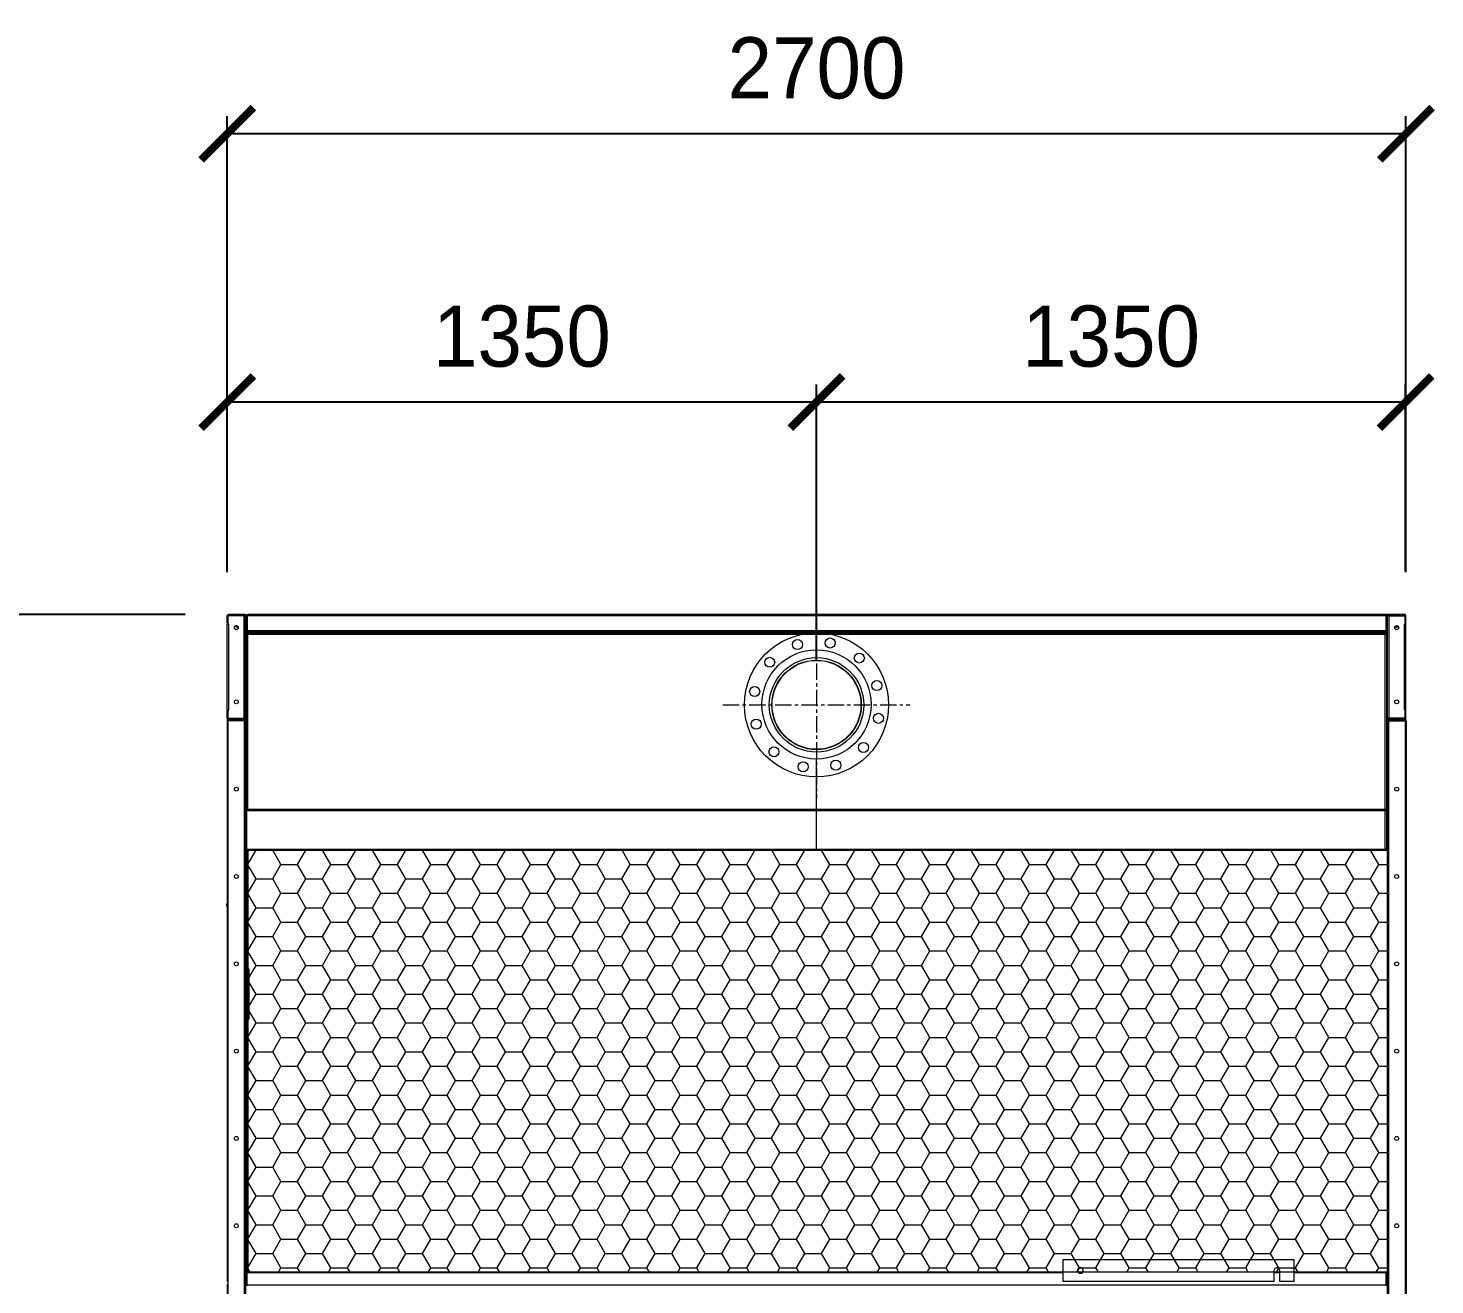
# Model space of a CAD drawing. Header units: millimetres. Extents: x 2686 to 32093, y 2268 to 23063.
# Drawn here: x 21847 to 25069, y 9790 to 12668 of the extents above; entities that cross this region are included whole.
import ezdxf

# ---------------------------------------------------------------- set-up
doc = ezdxf.new("R2010")
doc.units = ezdxf.units.MM
doc.linetypes.add('CENTER', pattern=[2, 1.25, -0.25, 0.25, -0.25])
doc.layers.add('center', color=1, linetype='CENTER')
doc.layers.add('냉각탑_dim', color=1, linetype='Continuous')
doc.styles.add('HY울릉도L', font='')
doc.styles.get('HY울릉도L').set_extended_font_data('HY울릉도L')
doc.dimstyles.new('성지DIM', dxfattribs={"dimtxt": 3.5, "dimasz": 3, "dimexe": 1, "dimexo": 2.5, "dimgap": 2, "dimtad": 1, "dimdec": 0, "dimzin": 3, "dimdsep": 46, "dimtxsty": 'HY울릉도L', "dimblk": 'ARCHTICK', "dimcen": -2, "dimclrd": 256, "dimclre": 256, "dimclrt": 7, "dimadec": 0, "dimazin": 0, "dimtfac": 1, "dimtdec": 0, "dimtofl": 0, "dimtmove": 0, "dimatfit": 3, "dimfxl": 1, "dimtolj": 1, "dimtzin": 0, "dimlwe": -1, "dimarcsym": 0})

# ---------------------------------------------------------------- blocks, each defined once
blk = doc.blocks.new('_ArchTick')
at = {"color": 0, "linetype": 'ByBlock', "const_width": 0.15}
blk.add_lwpolyline([(-0.5, -0.5), (0.5, 0.5)], dxfattribs=at)
blk = doc.blocks.new('*D288')
at = {"layer": 'Defpoints', "color": 0, "transparency": 16777216}
for p in [(22303.1, 11811.8), (22303.1, 11322.4), (23653, 11118.2)]:
    blk.add_point(p, dxfattribs=at)
at = {"layer": '냉각탑_dim', "transparency": 16777216}
for p, q in [((22303.1, 11422.4), (22303.1, 11851.8)), ((23653, 11218.2), (23653, 11851.8))]:
    blk.add_line(p, q, dxfattribs=at)
at = {"layer": '냉각탑_dim', "lineweight": -2, "transparency": 16777216}
blk.add_line((23653, 11811.8), (22303.1, 11811.8), dxfattribs=at)
at = {"layer": '냉각탑_dim', "lineweight": -2, "transparency": 16777216, "xscale": 120, "yscale": 120, "zscale": 120, "rotation": 180}
blk.add_blockref('_ArchTick', (22303.1, 11811.8), dxfattribs=at)
at = {"layer": '냉각탑_dim', "lineweight": -2, "transparency": 16777216, "xscale": 120, "yscale": 120, "zscale": 120}
blk.add_blockref('_ArchTick', (23653, 11811.8), dxfattribs=at)
at = {"layer": '냉각탑_dim', "color": 7, "transparency": 16777216, "insert": (22978.1, 11961.8), "char_height": 140, "attachment_point": 5, "style": 'HY울릉도L'}
blk.add_mtext('\\A1;1350', dxfattribs=at)
blk = doc.blocks.new('*D289')
at = {"layer": 'Defpoints', "color": 0, "transparency": 16777216}
for p in [(23653, 11811.8), (25002.3, 11323.8), (23653, 11118.2)]:
    blk.add_point(p, dxfattribs=at)
at = {"layer": '냉각탑_dim', "transparency": 16777216}
for p, q in [((23653, 11218.2), (23653, 11851.8)), ((25002.3, 11423.8), (25002.3, 11851.8))]:
    blk.add_line(p, q, dxfattribs=at)
at = {"layer": '냉각탑_dim', "lineweight": -2, "transparency": 16777216}
blk.add_line((25002.3, 11811.8), (23653, 11811.8), dxfattribs=at)
at = {"layer": '냉각탑_dim', "lineweight": -2, "transparency": 16777216, "xscale": 120, "yscale": 120, "zscale": 120, "rotation": 180}
blk.add_blockref('_ArchTick', (23653, 11811.8), dxfattribs=at)
at = {"layer": '냉각탑_dim', "lineweight": -2, "transparency": 16777216, "xscale": 120, "yscale": 120, "zscale": 120}
blk.add_blockref('_ArchTick', (25002.3, 11811.8), dxfattribs=at)
at = {"layer": '냉각탑_dim', "color": 7, "transparency": 16777216, "insert": (24327.7, 11961.8), "char_height": 140, "attachment_point": 5, "style": 'HY울릉도L'}
blk.add_mtext('\\A1;1350', dxfattribs=at)
blk = doc.blocks.new('*D297')
at = {"layer": 'Defpoints', "color": 0, "transparency": 16777216}
for p in [(22303, 12426.1), (22303, 11321.8), (25003, 11321.8)]:
    blk.add_point(p, dxfattribs=at)
at = {"layer": '냉각탑_dim', "transparency": 16777216}
for p, q in [((22303, 11421.8), (22303, 12466.1)), ((25003, 11421.8), (25003, 12466.1))]:
    blk.add_line(p, q, dxfattribs=at)
at = {"layer": '냉각탑_dim', "lineweight": -2, "transparency": 16777216}
blk.add_line((25003, 12426.1), (22303, 12426.1), dxfattribs=at)
at = {"layer": '냉각탑_dim', "lineweight": -2, "transparency": 16777216, "xscale": 120, "yscale": 120, "zscale": 120, "rotation": 180}
blk.add_blockref('_ArchTick', (22303, 12426.1), dxfattribs=at)
at = {"layer": '냉각탑_dim', "lineweight": -2, "transparency": 16777216, "xscale": 120, "yscale": 120, "zscale": 120}
blk.add_blockref('_ArchTick', (25003, 12426.1), dxfattribs=at)
at = {"layer": '냉각탑_dim', "color": 7, "transparency": 16777216, "insert": (23653, 12576.1), "char_height": 140, "attachment_point": 5, "style": 'HY울릉도L'}
blk.add_mtext('\\A1;2700', dxfattribs=at)
blk = doc.blocks.new('*D298')
at = {"layer": 'Defpoints', "color": 0, "transparency": 16777216}
for p in [(22306.4, 11325.2), (21572.5, 8325.2), (22306.4, 8325.2)]:
    blk.add_point(p, dxfattribs=at)
at = {"layer": '냉각탑_dim', "transparency": 16777216}
for p, q in [((22206.4, 11325.2), (21532.5, 11325.2)), ((22206.4, 8325.2), (21532.5, 8325.2))]:
    blk.add_line(p, q, dxfattribs=at)
at = {"layer": '냉각탑_dim', "lineweight": -2, "transparency": 16777216}
blk.add_line((21572.5, 11325.2), (21572.5, 8325.2), dxfattribs=at)
at = {"layer": '냉각탑_dim', "lineweight": -2, "transparency": 16777216, "xscale": 120, "yscale": 120, "zscale": 120}
for p, rotation in [((21572.5, 11325.2), 90), ((21572.5, 8325.2), 270)]:
    blk.add_blockref('_ArchTick', p, dxfattribs=dict(at, rotation=rotation))
at = {"layer": '냉각탑_dim', "color": 7, "transparency": 16777216, "insert": (21422.5, 9825.2), "char_height": 140, "attachment_point": 5, "rotation": 90, "style": 'HY울릉도L'}
blk.add_mtext('\\A1;3000', dxfattribs=at)
blk = doc.blocks.new("2'")
at = {"lineweight": 20}
h = blk.add_hatch(dxfattribs=at)
h.set_pattern_fill('HONEY', scale=12)
h.set_pattern_definition([(360, (-387396.448, -78236.44), (57.15, 32.9955677), [38.1, -76.2]), (120, (-387396.448, -78236.44), (-57.15, 32.995568), [38.1, -76.2]), (60, (-387396.448, -78236.44), (1e-07, 65.9911357), [-76.2, 38.1])])
h.paths.add_polyline_path([(22350.4, 10785.5), (22350.4, 9818.9), (24961, 9818.9), (24961, 10785.5)])
at = {"color": 7, "lineweight": 20, "ltscale": 0.006917}
for p, q in [((22303, 11305.2), (22303, 11321.8)), ((22303, 11305.2), (22303, 11321.8)), ((25001, 11305.2), (25001, 11321.8)), ((25003, 11305.2), (25003, 11321.8)), ((22303, 11105.2), (22303, 11088.6)), ((22303, 11088.6), (22303, 11105.2)), ((25001, 11088.6), (25001, 11105.2)), ((25003, 11088.6), (25003, 11105.2))]:
    blk.add_line(p, q, dxfattribs=at)
at = {"color": 7, "lineweight": 20, "ltscale": 0.007958}
for p, q in [((22305, 11303.2), (22305, 11322.3)), ((25001, 11303.2), (25001, 11322.3)), ((22305, 11088.1), (22305, 11107.2)), ((25001, 11088.1), (25001, 11107.2))]:
    blk.add_line(p, q, dxfattribs=at)
at = {"color": 7, "lineweight": 20, "ltscale": 0.01525}
for p, q in [((22341.6, 11322.3), (22305, 11322.3)), ((24964.4, 11322.3), (25001, 11322.3)), ((22305, 11088.1), (22341.6, 11088.1)), ((25001, 11088.1), (24964.4, 11088.1))]:
    blk.add_line(p, q, dxfattribs=at)
at = {"color": 7, "lineweight": 20, "ltscale": 0.014667}
for p, q in [((22341.6, 11325.2), (22306.4, 11325.2)), ((22306.4, 11325.2), (22341.6, 11325.2)), ((22341.6, 11323.2), (22306.4, 11323.2)), ((24964.4, 11325.2), (24999.6, 11325.2)), ((24999.6, 11325.2), (24964.4, 11325.2)), ((24964.4, 11323.2), (24999.6, 11323.2)), ((22306.4, 11087.2), (22341.6, 11087.2)), ((22341.6, 11087.2), (22306.4, 11087.2)), ((22306.4, 11085.2), (22341.6, 11085.2)), ((24999.6, 11087.2), (24964.4, 11087.2)), ((24964.4, 11087.2), (24999.6, 11087.2)), ((24999.6, 11085.2), (24964.4, 11085.2))]:
    blk.add_line(p, q, dxfattribs=at)
at = {"color": 7, "lineweight": 20, "ltscale": 0.000374085}
for p, q in [((22308.4, 11322.3), (22308.4, 11323.2)), ((24999.6, 11322.3), (24999.6, 11323.2))]:
    blk.add_line(p, q, dxfattribs=at)
at = {"color": 7, "lineweight": 20, "ltscale": 0.000833263}
blk.add_line((22341.6, 11325.2), (22343.6, 11325.2), dxfattribs=at)
at = {"color": 7, "lineweight": 20, "ltscale": 0.000375}
for p, q in [((22341.6, 11322.3), (22341.6, 11323.2)), ((24964.4, 11322.3), (24964.4, 11323.2)), ((22348.2, 11281.5), (22348.2, 11282.4)), ((24957.8, 11281.5), (24957.8, 11282.4)), ((24959, 11280.3), (24959, 11281.2)), ((22341.6, 11088.1), (22341.6, 11087.2)), ((24964.4, 11088.1), (24964.4, 11087.2)), ((24959, 11066.1), (24959, 11065.2))]:
    blk.add_line(p, q, dxfattribs=at)
at = {"color": 7, "lineweight": 20, "ltscale": 0.001002}
for p, q in [((22344, 11323.2), (22341.6, 11323.2)), ((24962, 11323.2), (24964.4, 11323.2)), ((22344, 11087.2), (22341.6, 11087.2)), ((24962, 11087.2), (24964.4, 11087.2))]:
    blk.add_line(p, q, dxfattribs=at)
at = {"color": 7, "lineweight": 20, "ltscale": 0.097583}
for p, q in [((22341.6, 11088.1), (22341.6, 11322.3)), ((24964.4, 11088.1), (24964.4, 11322.3))]:
    blk.add_line(p, q, dxfattribs=at)
at = {"color": 7, "lineweight": 20, "ltscale": 0.000448698}
for p, q in [((22344.3, 11323.8), (22343.5, 11323.2)), ((24961.7, 11323.8), (24962.6, 11323.2)), ((22344.3, 11086.5), (22343.5, 11087.2)), ((24961.7, 11086.5), (24962.6, 11087.2))]:
    blk.add_line(p, q, dxfattribs=at)
at = {"color": 7, "lineweight": 20, "ltscale": 0.000272626}
blk.add_line((22343.6, 11325.2), (22343.6, 11324.5), dxfattribs=at)
at = {"color": 7, "lineweight": 20, "ltscale": 0.000736965}
blk.add_line((22346.3, 11323.5), (22344.6, 11323.5), dxfattribs=at)
at = {"color": 7, "lineweight": 20, "ltscale": 8.05106e-06}
blk.add_line((22345, 11321.8), (22345, 11321.8), dxfattribs=at)
blk.add_line((22345, 11321.8), (22345, 11321.8), dxfattribs=at)
at = {"color": 7, "lineweight": 20, "ltscale": 0.097167}
for p, q in [((22345, 11088.6), (22345, 11321.8)), ((24961, 11088.6), (24961, 11321.8)), ((24961, 11088.6), (24961, 11321.8))]:
    blk.add_line(p, q, dxfattribs=at)
at = {"color": 7, "lineweight": 20, "ltscale": 0.000414935}
for p, q in [((22346, 11324.2), (22345.3, 11323.5)), ((22348.7, 11323.5), (22348, 11324.2)), ((24957.3, 11323.5), (24958, 11324.2)), ((24960, 11324.2), (24959.3, 11323.5))]:
    blk.add_line(p, q, dxfattribs=at)
at = {"color": 7, "lineweight": 20, "ltscale": 0.000125672}
for p, q in [((22347.3, 11323.2), (22347, 11323.2)), ((24959.2, 11323.2), (24959.5, 11323.2))]:
    blk.add_line(p, q, dxfattribs=at)
at = {"color": 7, "lineweight": 20, "ltscale": 0.00012559}
blk.add_line((22347.3, 11323.2), (22347, 11323.2), dxfattribs=at)
at = {"color": 7, "lineweight": 20, "ltscale": 0.000562231}
blk.add_line((22347, 11321.8), (22347, 11323.2), dxfattribs=at)
at = {"color": 7, "lineweight": 20, "ltscale": 0.013833}
for p, q in [((22347, 11321.8), (22347, 11288.6)), ((22348.7, 11321.8), (22348.7, 11288.6)), ((24957.3, 11321.8), (24957.3, 11288.6))]:
    blk.add_line(p, q, dxfattribs=at)
at = {"color": 7, "lineweight": 20, "ltscale": 0.000708333}
for p, q in [((22348.7, 11321.8), (22347, 11321.8)), ((22347, 11281.5), (22347, 11279.8)), ((22349, 11281.5), (22349, 11279.8)), ((24957, 11281.5), (24957, 11279.8)), ((24957.3, 11287.2), (24959, 11287.2)), ((24959, 11281.5), (24959, 11279.8))]:
    blk.add_line(p, q, dxfattribs=at)
at = {"color": 7, "lineweight": 20, "ltscale": 0.001131}
for p, q in [((22348.7, 11321.8), (22348.7, 11324.5)), ((24957.3, 11324.5), (24957.3, 11321.8))]:
    blk.add_line(p, q, dxfattribs=at)
at = {"color": 7, "lineweight": 20}
for p, q in [((24957.3, 11321.8), (22348.7, 11321.8)), ((24955.6, 11325.2), (22350.4, 11325.2)), ((22348.7, 11288.6), (24957.3, 11288.6)), ((22348.7, 11285.2), (24957.3, 11285.2)), ((22350.4, 11283.2), (24955.6, 11283.2)), ((22350.4, 11279.8), (24955.6, 11279.8)), ((23897, 11283.6), (22558.6, 11283.6)), ((24922.4, 11283.6), (24309, 11283.6)), ((24961, 8830), (24961, 11152.2)), ((22342.2, 11087.2), (22342.2, 8828.6)), ((22345, 11088.6), (22345, 8830)), ((24963.8, 8828.6), (24963.8, 11087.2)), ((22304.2, 11081.8), (22304.2, 8828.6)), ((25001.8, 8828.6), (25001.8, 11081.8)), ((25004.6, 8828.6), (25004.6, 11081.8)), ((24961, 10878.8), (22350.4, 10878.8)), ((24961, 10875.6), (22350.4, 10875.6)), ((22342.2, 10785.5), (24961, 10785.5)), ((22345, 10788), (24961, 10788)), ((24217.4, 9817.3), (22348.6, 9817.3)), ((24217.4, 9818.9), (22353, 9818.9)), ((22348.4, 9790.2), (24957.6, 9790.2))]:
    blk.add_line(p, q, dxfattribs=at)
at = {"color": 7, "lineweight": 20, "ltscale": 4.99865e-05}
blk.add_line((22350.3, 11325.2), (22350.4, 11325.2), dxfattribs=at)
at = {"color": 7, "lineweight": 20, "ltscale": 1.75167e-05}
blk.add_line((22350.4, 11325.2), (22350.4, 11325.2), dxfattribs=at)
at = {"color": 7, "lineweight": 20, "ltscale": 1.55221e-05}
blk.add_line((22350.4, 11325.2), (22350.4, 11325.2), dxfattribs=at)
at = {"color": 7, "lineweight": 20, "ltscale": 4.33485e-05}
blk.add_line((22352.3, 11325.2), (22352.4, 11325.2), dxfattribs=at)
at = {"color": 7, "lineweight": 20, "ltscale": 4.06755e-05}
blk.add_line((22352.3, 11325.2), (22352.4, 11325.2), dxfattribs=at)
at = {"color": 7, "lineweight": 20, "ltscale": 3.95576e-05}
blk.add_line((22352.3, 11325.2), (22352.4, 11325.2), dxfattribs=at)
at = {"color": 7, "lineweight": 20, "ltscale": 3.00579e-05}
blk.add_line((22352.4, 11325.2), (22352.4, 11325.2), dxfattribs=at)
at = {"color": 7, "lineweight": 20, "ltscale": 1.78003e-05}
blk.add_line((22352.4, 11325.2), (22352.4, 11325.2), dxfattribs=at)
at = {"color": 7, "lineweight": 20, "ltscale": 1.24791e-05}
blk.add_line((22352.4, 11325.2), (22352.4, 11325.2), dxfattribs=at)
at = {"color": 7, "lineweight": 20, "ltscale": 2.871e-05}
blk.add_line((22352.4, 11325.2), (22352.4, 11325.2), dxfattribs=at)
at = {"color": 7, "lineweight": 20, "ltscale": 0.000208336}
blk.add_line((24955.6, 11325.2), (24956.1, 11325.2), dxfattribs=at)
at = {"color": 7, "lineweight": 20, "ltscale": 2.9878e-05}
blk.add_line((24955.7, 11325.2), (24955.6, 11325.2), dxfattribs=at)
at = {"color": 7, "lineweight": 20, "ltscale": 1.24078e-05}
blk.add_line((24955.7, 11325.2), (24955.6, 11325.2), dxfattribs=at)
at = {"color": 7, "lineweight": 20, "ltscale": 7.39921e-06}
blk.add_line((24955.6, 11325.2), (24955.6, 11325.2), dxfattribs=at)
at = {"color": 7, "lineweight": 20, "ltscale": 1.55721e-05}
blk.add_line((24956.1, 11325.1), (24956.1, 11325.2), dxfattribs=at)
at = {"color": 7, "lineweight": 20, "ltscale": 0.000625116}
blk.add_line((24957.6, 11325.2), (24956.1, 11325.2), dxfattribs=at)
at = {"color": 7, "lineweight": 20, "ltscale": 0.000708334}
blk.add_line((24957.3, 11321.8), (24959, 11321.8), dxfattribs=at)
at = {"color": 7, "lineweight": 20, "ltscale": 4.50677e-05}
blk.add_line((24957.7, 11325.2), (24957.6, 11325.2), dxfattribs=at)
at = {"color": 7, "lineweight": 20, "ltscale": 1.38381e-05}
blk.add_line((24957.7, 11325.2), (24957.6, 11325.2), dxfattribs=at)
at = {"color": 7, "lineweight": 20, "ltscale": 1.22548e-05}
blk.add_line((24957.7, 11325.2), (24957.6, 11325.2), dxfattribs=at)
at = {"color": 7, "lineweight": 20, "ltscale": 6.372e-06}
blk.add_line((24957.6, 11325.2), (24957.6, 11325.2), dxfattribs=at)
at = {"color": 7, "lineweight": 20, "ltscale": 1.23239e-05}
blk.add_line((24957.7, 11325.2), (24957.6, 11325.2), dxfattribs=at)
at = {"color": 7, "lineweight": 20, "ltscale": 0.000334243}
blk.add_line((24958.7, 11323.2), (24959.5, 11323.2), dxfattribs=at)
at = {"color": 7, "lineweight": 20, "ltscale": 0.014417}
blk.add_line((24959, 11287.2), (24959, 11321.8), dxfattribs=at)
at = {"color": 7, "lineweight": 20, "ltscale": 0.000547297}
blk.add_line((24959.3, 11324.5), (24959.3, 11323.2), dxfattribs=at)
at = {"color": 7, "lineweight": 20, "ltscale": 0.015}
blk.add_line((24959.5, 11323.2), (24959.5, 11287.2), dxfattribs=at)
at = {"color": 7, "lineweight": 20, "ltscale": 0.00062562}
blk.add_line((24961, 11321.8), (24959.5, 11321.8), dxfattribs=at)
at = {"color": 7, "lineweight": 20, "ltscale": 0.000331381}
blk.add_line((24960.2, 11324), (24960.7, 11323.5), dxfattribs=at)
at = {"color": 7, "lineweight": 20, "ltscale": 0.000379592}
blk.add_line((24960.6, 11323.5), (24961.5, 11323.5), dxfattribs=at)
at = {"color": 7, "lineweight": 20, "ltscale": 0.000832099}
blk.add_line((24964.4, 11325.2), (24962.4, 11325.2), dxfattribs=at)
at = {"color": 7, "lineweight": 20, "ltscale": 0.000271651}
blk.add_line((24962.4, 11325.2), (24962.4, 11324.5), dxfattribs=at)
at = {"color": 7, "lineweight": 20, "ltscale": 0.000583263}
blk.add_line((25001, 11325.2), (24999.6, 11325.2), dxfattribs=at)
at = {"color": 7, "lineweight": 20, "ltscale": 0.000127061}
blk.add_line((25001, 11325.2), (25001, 11324.9), dxfattribs=at)
at = {"color": 7, "lineweight": 20, "ltscale": 0.00018978}
blk.add_line((25002.6, 11323.5), (25003, 11323.5), dxfattribs=at)
at = {"color": 7, "lineweight": 20, "ltscale": 0.000708455}
blk.add_line((25003, 11321.8), (25003, 11323.5), dxfattribs=at)
at = {"color": 7, "lineweight": 20, "ltscale": 0.000833333}
for p, q in [((22303, 11305.2), (22305, 11305.2)), ((22303, 11303.2), (22305, 11303.2)), ((22347, 11281.5), (22349, 11281.5)), ((22347, 11279.8), (22349, 11279.8)), ((24959, 11281.5), (24957, 11281.5)), ((24959, 11279.8), (24957, 11279.8)), ((25003, 11305.2), (25001, 11305.2)), ((25003, 11303.2), (25001, 11303.2)), ((22303, 11105.2), (22305, 11105.2)), ((22303, 11105.2), (22305, 11105.2)), ((25003, 11105.2), (25001, 11105.2)), ((25003, 11105.2), (25001, 11105.2)), ((22349, 10444.5), (22347, 10444.5)), ((22349, 10442.9), (22347, 10442.9))]:
    blk.add_line(p, q, dxfattribs=at)
at = {"color": 7, "lineweight": 20, "ltscale": 0.081667}
for p, q in [((22303, 11107.2), (22303, 11303.2)), ((22306.4, 11107.2), (22306.4, 11303.2)), ((24999.6, 11107.2), (24999.6, 11303.2)), ((25003, 11107.2), (25003, 11303.2))]:
    blk.add_line(p, q, dxfattribs=at)
at = {"color": 7, "lineweight": 20, "ltscale": 0.000583333}
for p, q in [((22306.4, 11303.2), (22305, 11303.2)), ((24999.6, 11303.2), (25001, 11303.2)), ((22305, 11107.2), (22306.4, 11107.2)), ((25001, 11107.2), (24999.6, 11107.2))]:
    blk.add_line(p, q, dxfattribs=at)
at = {"color": 7, "lineweight": 20, "ltscale": 0.000833337}
for p, q in [((22347, 11279.8), (22345, 11279.8)), ((24959, 11279.8), (24961, 11279.8))]:
    blk.add_line(p, q, dxfattribs=at)
at = {"color": 7, "lineweight": 20, "ltscale": 0.053167}
blk.add_line((22345, 11279.8), (22345, 11152.2), dxfattribs=at)
at = {"color": 7, "lineweight": 20, "ltscale": 0.000561904}
blk.add_line((22347, 11287.2), (22347, 11288.5), dxfattribs=at)
at = {"color": 7, "lineweight": 20, "ltscale": 0.000125435}
blk.add_line((22347.3, 11287.2), (22347, 11287.2), dxfattribs=at)
at = {"color": 7, "lineweight": 20, "ltscale": 0.002375}
blk.add_line((22347, 11281.5), (22347, 11287.2), dxfattribs=at)
at = {"color": 7, "lineweight": 20, "ltscale": 0.000707554}
blk.add_line((22347, 11285.2), (22348.7, 11285.2), dxfattribs=at)
at = {"color": 7, "lineweight": 20, "ltscale": 0.000707705}
blk.add_line((22347, 11283.2), (22348.7, 11283.2), dxfattribs=at)
at = {"color": 7, "lineweight": 20, "ltscale": 0.142705}
for p, q in [((22347, 10937.3), (22347, 11279.8)), ((22350.4, 10875.6), (22350.4, 11279.8)), ((24955.6, 10785.5), (24955.6, 11279.8)), ((24959, 10788), (24959, 11279.8))]:
    blk.add_line(p, q, dxfattribs=at)
at = {"color": 7, "lineweight": 20, "ltscale": 0.001417}
for p, q in [((22350.4, 11279.8), (22347, 11279.8)), ((22348.7, 11288.6), (22348.7, 11285.2)), ((22350.4, 11279.8), (22350.4, 11283.2)), ((23953, 11279.8), (23953, 11283.2)), ((24955.6, 11279.8), (24955.6, 11283.2)), ((24955.6, 11279.8), (24959, 11279.8)), ((24957.3, 11288.6), (24957.3, 11285.2)), ((22303, 11107.2), (22306.4, 11107.2)), ((25003, 11107.2), (24999.6, 11107.2))]:
    blk.add_line(p, q, dxfattribs=at)
at = {"color": 7, "lineweight": 20, "ltscale": 0.00075}
for p, q in [((22350, 11282.4), (22348.2, 11282.4)), ((24956, 11282.4), (24957.8, 11282.4))]:
    blk.add_line(p, q, dxfattribs=at)
at = {"color": 7, "lineweight": 20, "ltscale": 5.91962e-05}
blk.add_line((22348.5, 11282.4), (22348.4, 11282.5), dxfattribs=at)
at = {"color": 7, "lineweight": 20, "ltscale": 0.000832499}
blk.add_line((22348.7, 11285.2), (22348.7, 11283.2), dxfattribs=at)
at = {"color": 7, "lineweight": 20, "ltscale": 0.000333342}
for p, q in [((22348.7, 11283.2), (22348.7, 11282.4)), ((24957.3, 11283.2), (24957.3, 11282.4))]:
    blk.add_line(p, q, dxfattribs=at)
at = {"color": 7, "lineweight": 20, "ltscale": 0.000708193}
blk.add_line((22348.7, 11283.2), (22350.4, 11283.2), dxfattribs=at)
at = {"color": 7, "lineweight": 20, "ltscale": 0.000166667}
for p, q in [((22350.4, 11282.4), (22350, 11282.4)), ((24955.6, 11282.4), (24956, 11282.4))]:
    blk.add_line(p, q, dxfattribs=at)
at = {"color": 7, "lineweight": 20, "ltscale": 5.54767e-06}
blk.add_line((22350.4, 11283.2), (22350.4, 11283.2), dxfattribs=at)
at = {"color": 7, "lineweight": 20, "ltscale": 1.09406e-05}
blk.add_line((22350.4, 11283.2), (22350.4, 11283.2), dxfattribs=at)
at = {"color": 7, "lineweight": 20, "ltscale": 0.00067235}
for p, q in [((22383.6, 11283.6), (22383.6, 11285.2)), ((24922.4, 11283.6), (24922.4, 11285.2))]:
    blk.add_line(p, q, dxfattribs=at)
at = {"color": 7, "lineweight": 20, "ltscale": 0.043924}
blk.add_line((22489, 11283.6), (22383.6, 11283.6), dxfattribs=at)
at = {"color": 7, "lineweight": 20, "ltscale": 0.000160787}
for p, q in [((22383.6, 11283.2), (22383.6, 11283.6)), ((24922.4, 11283.2), (24922.4, 11283.6))]:
    blk.add_line(p, q, dxfattribs=at)
at = {"color": 7, "lineweight": 20, "ltscale": 0.001149}
for p, q in [((22487.5, 11285.2), (22489.4, 11283.2)), ((22494.7, 11285.2), (22496.6, 11283.2)), ((22510.1, 11283.2), (22508.2, 11285.2)), ((22535.8, 11285.2), (22537.7, 11283.2)), ((22551.2, 11283.2), (22549.3, 11285.2)), ((22558.4, 11283.2), (22556.5, 11285.2)), ((22559, 11283.2), (22557.1, 11285.2))]:
    blk.add_line(p, q, dxfattribs=at)
at = {"color": 7, "lineweight": 20, "ltscale": 5.44556e-06}
for p, q in [((23220.6, 11283.2), (23220.6, 11283.2)), ((24075.6, 11283.2), (24075.6, 11283.2))]:
    blk.add_line(p, q, dxfattribs=at)
at = {"color": 7, "lineweight": 20, "ltscale": 9.52934e-06}
for p, q in [((23220.7, 11283.2), (23220.6, 11283.2)), ((24954.2, 11283.2), (24954.1, 11283.2))]:
    blk.add_line(p, q, dxfattribs=at)
at = {"color": 7, "lineweight": 20, "ltscale": 5.46643e-06}
for p, q in [((23228.9, 11283.2), (23228.9, 11283.2)), ((24083.9, 11283.2), (24083.9, 11283.2))]:
    blk.add_line(p, q, dxfattribs=at)
at = {"color": 7, "lineweight": 20, "ltscale": 9.52935e-06}
for p, q in [((23228.9, 11283.2), (23228.9, 11283.2)), ((24083.9, 11283.2), (24083.9, 11283.2))]:
    blk.add_line(p, q, dxfattribs=at)
at = {"color": 7, "lineweight": 20, "ltscale": 0.014833}
blk.add_line((23653.6, 11244.2), (23653.6, 11279.8), dxfattribs=at)
at = {"color": 7, "lineweight": 20, "ltscale": 0.00083348}
blk.add_line((23747, 11283.2), (23747, 11285.2), dxfattribs=at)
at = {"color": 7, "lineweight": 20, "ltscale": 9.52936e-06}
blk.add_line((24075.7, 11283.2), (24075.6, 11283.2), dxfattribs=at)
at = {"color": 7, "lineweight": 20, "ltscale": 0.000833322}
blk.add_line((24159, 11285.2), (24159, 11283.2), dxfattribs=at)
at = {"color": 7, "lineweight": 20, "ltscale": 1.33962e-05}
blk.add_line((24954.2, 11283.2), (24954.1, 11283.2), dxfattribs=at)
at = {"color": 7, "lineweight": 20, "ltscale": 0.000708462}
blk.add_line((24957.3, 11283.2), (24955.6, 11283.2), dxfattribs=at)
at = {"color": 7, "lineweight": 20, "ltscale": 0.000874532}
blk.add_line((24957.3, 11285.3), (24957.3, 11283.2), dxfattribs=at)
at = {"color": 7, "lineweight": 20, "ltscale": 0.00083325}
blk.add_line((24959.3, 11285.2), (24957.3, 11285.2), dxfattribs=at)
at = {"color": 7, "lineweight": 20, "ltscale": 0.000708036}
blk.add_line((24957.3, 11283.2), (24959, 11283.2), dxfattribs=at)
at = {"color": 7, "lineweight": 20, "ltscale": 0.000208346}
blk.add_line((24959, 11287.2), (24959.5, 11287.2), dxfattribs=at)
at = {"color": 7, "lineweight": 20, "ltscale": 0.001543}
blk.add_line((24959, 11281.5), (24959, 11285.2), dxfattribs=at)
at = {"color": 7, "lineweight": 20, "ltscale": 1.27636e-06}
blk.add_line((24959, 11280.3), (24959, 11280.3), dxfattribs=at)
at = {"color": 7, "lineweight": 20, "ltscale": 0.000831268}
blk.add_line((24959.3, 11287.2), (24959.3, 11285.2), dxfattribs=at)
at = {"color": 7, "lineweight": 20, "ltscale": 0.000625612}
blk.add_line((24961, 11287.2), (24959.5, 11287.2), dxfattribs=at)
at = {"color": 7, "lineweight": 20, "ltscale": 0.000832424}
blk.add_line((25003, 11303.2), (25003, 11305.2), dxfattribs=at)
at = {"color": 7, "lineweight": 20, "ltscale": 0.000833201}
blk.add_line((22345, 11152.2), (22347, 11152.2), dxfattribs=at)
at = {"color": 7, "lineweight": 20, "ltscale": 0.403744}
blk.add_line((22347, 11153.4), (22347, 10444.5), dxfattribs=at)
at = {"color": 7, "lineweight": 20, "ltscale": 0.000833465}
blk.add_line((24961, 11152.2), (24959, 11152.2), dxfattribs=at)
at = {"color": 7, "lineweight": 20, "ltscale": 0.352083}
blk.add_line((22303, 11107.2), (22303, 10662.2), dxfattribs=at)
at = {"color": 7, "lineweight": 20, "ltscale": 0.000957772}
blk.add_line((22305, 11083.2), (22305, 11085.5), dxfattribs=at)
at = {"color": 7, "lineweight": 20, "ltscale": 0.000375915}
blk.add_line((22308.4, 11087.2), (22308.4, 11088.1), dxfattribs=at)
at = {"color": 7, "lineweight": 20, "ltscale": 0.000832784}
blk.add_line((22308.4, 11083.2), (22308.4, 11085.2), dxfattribs=at)
at = {"color": 7, "lineweight": 20, "ltscale": 0.001261}
blk.add_line((22343.6, 11082.8), (22343.6, 11085.8), dxfattribs=at)
at = {"color": 7, "lineweight": 20, "ltscale": 1.56939e-05}
blk.add_line((22345, 11088.5), (22345, 11088.6), dxfattribs=at)
at = {"color": 7, "lineweight": 20, "ltscale": 8.33834e-06}
blk.add_line((22345, 11088.5), (22345, 11088.6), dxfattribs=at)
at = {"color": 7, "lineweight": 20, "ltscale": 0.00337}
blk.add_line((24961, 11080.4), (24961, 11088.5), dxfattribs=at)
at = {"color": 7, "lineweight": 20, "ltscale": 0.000832722}
for p, q in [((24964.4, 11083.2), (24964.4, 11085.2)), ((24999.6, 11083.2), (24999.6, 11085.2))]:
    blk.add_line(p, q, dxfattribs=at)
at = {"color": 7, "lineweight": 20, "ltscale": 0.000374998}
blk.add_line((24999.6, 11087.2), (24999.6, 11088.1), dxfattribs=at)
at = {"color": 7, "lineweight": 20, "ltscale": 0.000832419}
blk.add_line((25003, 11105.2), (25003, 11107.2), dxfattribs=at)
at = {"color": 7, "lineweight": 20, "ltscale": 0.002832}
blk.add_line((25003, 11081.8), (25003, 11088.6), dxfattribs=at)
at = {"color": 7, "lineweight": 20, "ltscale": 0.000500046}
blk.add_line((22304.2, 11081.8), (22303, 11081.8), dxfattribs=at)
at = {"color": 7, "lineweight": 20, "ltscale": 0.015833}
for p, q in [((22342.2, 11081.8), (22304.2, 11081.8)), ((24963.8, 11081.8), (25001.8, 11081.8))]:
    blk.add_line(p, q, dxfattribs=at)
at = {"color": 7, "lineweight": 20, "ltscale": 0.015667}
for p, q in [((22304.6, 11083.2), (22342.2, 11083.2)), ((25001.4, 11083.2), (24963.8, 11083.2))]:
    blk.add_line(p, q, dxfattribs=at)
at = {"color": 7, "lineweight": 20, "ltscale": 0.000583334}
for p, q in [((22304.6, 11083.2), (22304.6, 11081.8)), ((22342.2, 11083.2), (22342.2, 11081.8)), ((24963.8, 11083.2), (24963.8, 11081.8)), ((25001.4, 11083.2), (25001.4, 11081.8))]:
    blk.add_line(p, q, dxfattribs=at)
at = {"color": 7, "lineweight": 20, "ltscale": 0.000912135}
for p, q in [((22342.2, 11081.8), (22344.4, 11081.8)), ((24961.6, 11081.8), (24963.8, 11081.8))]:
    blk.add_line(p, q, dxfattribs=at)
at = {"color": 7, "lineweight": 20, "ltscale": 0.000341711}
for p, q in [((22344.2, 11082.3), (22343.6, 11081.8)), ((24961.8, 11082.3), (24962.4, 11081.8))]:
    blk.add_line(p, q, dxfattribs=at)
at = {"color": 7, "lineweight": 20, "ltscale": 8.83136e-06}
blk.add_line((22345, 11080.4), (22345, 11080.4), dxfattribs=at)
at = {"color": 7, "lineweight": 20, "ltscale": 8.87683e-06}
blk.add_line((22345, 11080.4), (22345, 11080.4), dxfattribs=at)
at = {"color": 7, "lineweight": 20, "ltscale": 3.11303e-05}
blk.add_line((22345, 11080.4), (22345, 11080.4), dxfattribs=at)
at = {"color": 7, "lineweight": 20, "ltscale": 1.44681e-05}
blk.add_line((22345, 11080.4), (22345, 11080.4), dxfattribs=at)
at = {"color": 7, "lineweight": 20, "ltscale": 3.11304e-05}
blk.add_line((22345, 11080.4), (22345, 11080.4), dxfattribs=at)
at = {"color": 7, "lineweight": 20, "ltscale": 0.001167}
blk.add_line((25001.8, 11081.8), (25004.6, 11081.8), dxfattribs=at)
at = {"color": 7, "lineweight": 20, "ltscale": 0.024121}
blk.add_line((23653, 10936.3), (23653, 10994.2), dxfattribs=at)
at = {"color": 7, "lineweight": 20, "ltscale": 0.036483}
blk.add_line((23653, 10788), (23653, 10953.2), dxfattribs=at)
at = {"color": 7, "lineweight": 20, "ltscale": 0.001354}
blk.add_line((23953, 10878.8), (23953, 10875.6), dxfattribs=at)
at = {"color": 7, "lineweight": 20, "ltscale": 0.392019}
blk.add_line((22349, 10788), (22349, 10444.5), dxfattribs=at)
at = {"color": 7, "lineweight": 20, "ltscale": 0.363192}
blk.add_line((22350.4, 10788), (22350.4, 10513.7), dxfattribs=at)
at = {"color": 7, "lineweight": 20, "ltscale": 0.002167}
for p, q in [((22301.4, 10662.2), (22301.4, 10657)), ((22352.5, 10468.5), (22352.5, 10473.7)), ((22352.5, 10443.9), (22352.5, 10438.7))]:
    blk.add_line(p, q, dxfattribs=at)
at = {"color": 7, "lineweight": 20, "ltscale": 0.000666667}
for p, q in [((22303, 10662.2), (22301.4, 10662.2)), ((22303, 10657), (22301.4, 10657)), ((22347, 9819.2), (22348.6, 9819.2)), ((24959, 9819.2), (24957.4, 9819.2))]:
    blk.add_line(p, q, dxfattribs=at)
at = {"color": 7, "lineweight": 20, "ltscale": 0.441833}
blk.add_line((22303, 10657), (22303, 9796.6), dxfattribs=at)
at = {"color": 7, "lineweight": 20, "ltscale": 0.047917}
for p, q in [((22349.3, 10513.7), (22349.3, 10398.7)), ((22352.5, 10513.7), (22352.5, 10398.7))]:
    blk.add_line(p, q, dxfattribs=at)
at = {"color": 7, "lineweight": 20, "ltscale": 0.001333}
for p, q in [((22349.3, 10513.7), (22352.5, 10513.7)), ((22349.3, 10398.7), (22352.5, 10398.7))]:
    blk.add_line(p, q, dxfattribs=at)
at = {"color": 7, "lineweight": 20, "ltscale": 0.000658263}
blk.add_line((22347, 10444.5), (22347, 10442.9), dxfattribs=at)
at = {"color": 7, "lineweight": 20, "ltscale": 0.259889}
blk.add_line((22347, 9819.2), (22347, 10442.9), dxfattribs=at)
at = {"color": 7, "lineweight": 20, "ltscale": 0.001329}
blk.add_line((22349, 10444.5), (22349, 10441.3), dxfattribs=at)
at = {"color": 7, "lineweight": 20, "ltscale": 0.260664}
blk.add_line((22349, 9817.3), (22349, 10442.9), dxfattribs=at)
at = {"color": 7, "lineweight": 20, "ltscale": 0.01025}
blk.add_line((22352.5, 10468.5), (22352.5, 10443.9), dxfattribs=at)
at = {"color": 7, "lineweight": 20, "ltscale": 0.242234}
blk.add_line((22350.4, 10398.7), (22350.4, 9817.3), dxfattribs=at)
at = {"color": 7, "lineweight": 20, "ltscale": 0.220833}
blk.add_line((24217.4, 9847.8), (24747.4, 9847.8), dxfattribs=at)
at = {"color": 7, "lineweight": 20, "ltscale": 0.020754}
for p, q in [((24217.4, 9847.8), (24217.4, 9798)), ((24747.4, 9798), (24747.4, 9847.8))]:
    blk.add_line(p, q, dxfattribs=at)
at = {"color": 7, "lineweight": 20, "ltscale": 0.012167}
for p, q in [((22347, 9790), (22347, 9819.2)), ((24959, 9819.2), (24959, 9790))]:
    blk.add_line(p, q, dxfattribs=at)
at = {"color": 7, "lineweight": 20, "ltscale": 0.01129}
for p, q in [((22348.4, 9790.2), (22348.4, 9817.3)), ((24957.6, 9790.2), (24957.6, 9817.3))]:
    blk.add_line(p, q, dxfattribs=at)
at = {"color": 7, "lineweight": 20, "ltscale": 0.000666714}
for p, q in [((22353, 9818.9), (22353, 9817.3)), ((24944, 9818.9), (24944, 9817.3))]:
    blk.add_line(p, q, dxfattribs=at)
at = {"color": 7, "lineweight": 20, "ltscale": 0.201458}
for p, q in [((24700.9, 9798), (24217.4, 9798)), ((24700.9, 9797.8), (24217.4, 9797.8))]:
    blk.add_line(p, q, dxfattribs=at)
at = {"color": 7, "lineweight": 20, "ltscale": 7.26298e-05}
for p, q in [((24217.4, 9798), (24217.4, 9797.8)), ((24700.9, 9798), (24700.9, 9797.8)), ((24713.9, 9798), (24713.9, 9797.8)), ((24747.4, 9798), (24747.4, 9797.8))]:
    blk.add_line(p, q, dxfattribs=at)
at = {"color": 7, "lineweight": 20, "ltscale": 0.004285}
blk.add_line((24262.6, 9818.9), (24252.3, 9818.9), dxfattribs=at)
at = {"color": 7, "lineweight": 20, "ltscale": 0.002776}
blk.add_line((24260.8, 9817.3), (24254.1, 9817.3), dxfattribs=at)
at = {"color": 7, "lineweight": 20, "ltscale": 0.010377}
for p, q in [((24700.9, 9822.9), (24700.9, 9798)), ((24713.9, 9798), (24713.9, 9822.9))]:
    blk.add_line(p, q, dxfattribs=at)
at = {"color": 7, "lineweight": 20, "ltscale": 0.005417}
for p, q in [((24713.9, 9818.9), (24700.9, 9818.9)), ((24713.9, 9817.3), (24700.9, 9817.3))]:
    blk.add_line(p, q, dxfattribs=at)
at = {"color": 7, "lineweight": 20, "ltscale": 0.013958}
for p, q in [((24747.4, 9798), (24713.9, 9798)), ((24747.4, 9797.8), (24713.9, 9797.8))]:
    blk.add_line(p, q, dxfattribs=at)
at = {"color": 7, "lineweight": 20, "ltscale": 0.081917}
blk.add_line((24944, 9818.9), (24747.4, 9818.9), dxfattribs=at)
at = {"color": 7, "lineweight": 20, "ltscale": 0.0875}
blk.add_line((24957.4, 9817.3), (24747.4, 9817.3), dxfattribs=at)
at = {"color": 0, "lineweight": 20}
for p, q in [((24957.4, 9819.2), (24957.4, 9817.3)), ((24957.4, 9817.3), (24957.6, 9817.3))]:
    blk.add_line(p, q, dxfattribs=at)
at = {"color": 7, "lineweight": 20, "ltscale": 0.44375}
blk.add_line((22303, 9791.4), (22303, 8726.4), dxfattribs=at)
at = {"color": 7, "lineweight": 20, "ltscale": 0.000967409}
for p, q in [((22348.4, 9787.9), (22348.4, 9790.2)), ((24957.6, 9787.9), (24957.6, 9790.2))]:
    blk.add_line(p, q, dxfattribs=at)
at = {"color": 0, "lineweight": 20, "elevation": 0}
blk.add_lwpolyline([(22350.4, 10785.5), (24961, 10785.5), (24961, 9818.9), (22350.4, 9818.9)], close=True, dxfattribs=at)
at = {"color": 7, "lineweight": 20}
for centre, radius in [((22324, 11295.2), 4.5), ((23653, 11118.2), 165), ((24982, 11295.2), 4.5), ((23609.3, 11256.3), 11.5), ((23684.3, 11259.9), 11.5), ((23653, 11119.2), 125), ((23545.7, 11215.7), 11.5), ((23653, 11118.2), 108.2), ((23653, 11118.2), 102.5), ((23653, 11118.2), 101.8), ((23751, 11225.5), 11.5), ((23511.3, 11148.9), 11.5), ((23791.1, 11162.4), 11.5), ((22324, 11125.2), 4.5), ((24982, 11125.2), 4.5), ((23514.9, 11074), 11.5), ((23794.7, 11087.4), 11.5), ((23555.5, 11010.8), 11.5), ((23760.4, 11020.7), 11.5), ((23697.2, 10980.1), 11.5), ((23622.3, 10976.5), 11.5), ((22324, 10925.2), 4.5), ((24982, 10925.2), 4.5), ((22324, 10725.2), 4.5), ((22324, 10725.2), 4.5), ((22324, 10725.2), 4.5), ((22324, 10725.2), 4.5), ((24982, 10725.2), 4.5), ((24982, 10725.2), 4.5), ((24982, 10725.2), 4.5), ((24982, 10725.2), 4.5), ((22324, 10525.2), 4.5), ((24982, 10525.2), 4.5), ((22324, 10325.2), 4.5), ((24982, 10325.2), 4.5), ((22324, 10125.2), 4.5), ((24982, 10125.2), 4.5), ((22324, 9925.2), 4.5), ((24982, 9925.2), 4.5)]:
    blk.add_circle(centre, radius, dxfattribs=at)
for centre, radius, start, end in [((22306.4, 11321.8), 3.4, 90, 180), ((22306.4, 11321.8), 3.4, 90, 180), ((22306.4, 11321.8), 1.4, 90, 159.0752), ((22341.6, 11321.8), 3.4, 37.0589, 90), ((22341.6, 11321.8), 3.4, 0, 90), ((22343.6, 11321.8), 3.4, 0.7421, 90), ((22350.4, 11321.8), 3.4, 90, 180), ((23220.6, 11321.8), 3.4, 89.1059, 90), ((23228.9, 11321.8), 3.4, 90, 90.8941), ((23949.1, 11321.8), 3.4, 89.1059, 90), ((23957.4, 11321.8), 3.4, 90, 90.8941), ((24077.6, 11321.8), 3.4, 89.1059, 90), ((24085.9, 11321.8), 3.4, 90, 90.8941), ((24955.6, 11321.8), 3.4, 0, 90), ((24956.1, 11321.8), 3.4, 24.3157, 90), ((24957.6, 11321.8), 3.4, 0.702, 90), ((24962.4, 11321.8), 3.4, 90, 134.9998), ((24964.4, 11321.8), 3.4, 90, 180), ((24964.4, 11321.8), 3.4, 90, 180), ((24999.6, 11321.8), 3.4, 0, 90), ((24999.6, 11321.8), 3.4, 0, 90), ((24999.6, 11321.8), 1.4, 20.9248, 90), ((22326, 11301.2), 4.5, 206.2136, 296.9187), ((22326, 11301.2), 3, 210.8421, 292.3085), ((22350.4, 11288.6), 3.4, 180, 240), ((22350.4, 11279.8), 3.4, 130.3202, 150.009), ((22350.4, 11279.8), 3.4, 120.0016, 130.1223), ((24956.1, 11288.6), 3.4, 290.6601, 335.6839), ((24955.6, 11288.6), 3.4, 300, 335.6837), ((24955.6, 11288.6), 3.4, 359.7733, 0), ((24957.6, 11288.6), 3.4, 300, 335.6837), ((24956.1, 11288.6), 3.4, 359.8044, 0), ((24982, 11301.2), 4.5, 221.8143, 318.1832), ((24980, 11301.2), 3, 247.6973, 329.1521), ((22306.4, 11088.6), 3.4, 180, 270), ((22306.4, 11088.6), 1.4, 200.9374, 270), ((22306.4, 11088.6), 1.4, 200.9249, 270), ((22341.6, 11088.6), 3.4, 270, 0), ((24964.4, 11088.6), 3.4, 180, 217.0589), ((24964.4, 11088.6), 3.4, 180, 270), ((24999.6, 11088.6), 3.4, 270, 0), ((24999.6, 11088.6), 1.4, 270, 339.0626), ((24999.6, 11088.6), 1.4, 270, 339.0751), ((22305.8, 11080.4), 2.8, 115.3772, 150), ((22342.2, 11080.4), 2.8, 0, 90), ((24963.8, 11080.4), 2.8, 90, 180), ((25000.2, 11080.4), 2.8, 30, 64.6233), ((22357.7, 10468.5), 5.2, 90, 90.117)]:
    blk.add_arc(centre, radius, start, end, dxfattribs=at)
for centre, major_axis, ratio, start_param, end_param in [((24956.2, 11279.7), (-2.8, 0), 0.965926, 3.858864, 4.104144), ((24955.6, 11071.3), (3.4, 0), 0.087156, 0, 0.006877), ((22350.4, 10441.3), (1.4, 0), 0.087156, 3.141593, 3.808775), ((22350.4, 10441.3), (3.4, 0), 0.087156, 4.287999, 4.382994), ((22350.4, 10439.8), (-3.4, 0), 0.087156, 5.041784, 5.136779), ((22350.4, 10439.7), (1.4, 0), 0.087156, 3.141593, 3.808775), ((24257.4, 9822.9), (6.5, 0), 0.996195, 0, 3.141593), ((24257.4, 9822.7), (6.5, 0), 0.996195, 0.013467, 3.128141), ((24707.4, 9822.9), (6.5, 0), 0.996195, 0, 3.141593), ((24707.4, 9822.7), (6.5, 0), 0.996195, 0, 3.141593), ((24257.4, 9822.9), (6.5, 0), 0.996195, 3.141593, 6.283185)]:
    blk.add_ellipse(centre, major_axis=major_axis, ratio=ratio, start_param=start_param, end_param=end_param, dxfattribs=at)
for points, knots in [([(22344, 11323.2), (22344.4, 11322.9), (22344.6, 11322.7), (22344.9, 11322.4), (22345, 11322.1), (22345, 11321.8), (22345, 11321.8), (22345, 11321.8), (22345, 11321.8)], [0, 0, 0, 0, 0, 0, 4.644554, 4.644554, 4.644554, 5.125492, 5.125492, 5.125492, 5.125492, 5.125492, 5.125492]), ([(24962, 11323.2), (24961.7, 11322.9), (24961.4, 11322.7), (24961.2, 11322.4), (24961.1, 11322.1), (24961, 11321.8), (24961, 11321.8), (24961, 11321.8), (24961, 11321.8)], [0, 0, 0, 0, 0, 0, 4.644554, 4.644554, 4.644554, 5.125492, 5.125492, 5.125492, 5.125492, 5.125492, 5.125492]), ([(22345, 11152.2), (22345, 11152.3), (22345.1, 11152.4), (22345.1, 11152.5), (22345.4, 11152.7), (22345.9, 11152.9), (22346.2, 11153.1), (22346.6, 11153.2), (22347, 11153.4)], [0, 0, 0, 0, 0, 0, 2.034087, 2.034087, 2.034087, 5.485626, 5.485626, 5.485626, 5.485626, 5.485626, 5.485626]), ([(24961, 11152.2), (24961, 11152.3), (24961, 11152.4), (24960.9, 11152.5), (24960.6, 11152.7), (24960.2, 11152.9), (24959.8, 11153.1), (24959.4, 11153.2), (24959, 11153.4)], [0, 0, 0, 0, 0, 0, 2.029663, 2.029663, 2.029663, 5.473953, 5.473953, 5.473953, 5.473953, 5.473953, 5.473953]), ([(22344, 11087.2), (22344.4, 11087.4), (22344.6, 11087.7), (22344.9, 11087.9), (22345, 11088.2), (22345, 11088.5), (22345, 11088.5), (22345, 11088.5), (22345, 11088.6)], [0, 0, 0, 0, 0, 0, 4.644554, 4.644554, 4.644554, 5.125492, 5.125492, 5.125492, 5.125492, 5.125492, 5.125492]), ([(24962, 11087.2), (24961.7, 11087.4), (24961.4, 11087.7), (24961.2, 11087.9), (24961.1, 11088.2), (24961, 11088.5), (24961, 11088.5), (24961, 11088.5), (24961, 11088.6)], [0, 0, 0, 0, 0, 0, 4.644554, 4.644554, 4.644554, 5.125492, 5.125492, 5.125492, 5.125492, 5.125492, 5.125492])]:
    blk.add_open_spline(points, degree=5, knots=knots, dxfattribs=at)
for points in [[(22346.3, 11323.5), (22346.6, 11323.1), (22346.8, 11322.8), (22346.9, 11322.5), (22347, 11322.1), (22347, 11321.8)], [(22348.7, 11324.5), (22349.1, 11324.7), (22349.4, 11324.9), (22349.7, 11325.1), (22350.1, 11325.2), (22350.4, 11325.2)], [(24957.3, 11324.5), (24957, 11324.7), (24956.7, 11324.9), (24956.3, 11325.1), (24956, 11325.2), (24955.6, 11325.2)], [(24959.3, 11324.5), (24959, 11324.7), (24958.7, 11324.9), (24958.3, 11325.1), (24958, 11325.2), (24957.6, 11325.2)], [(22344.4, 11081.8), (22344.6, 11081.5), (22344.8, 11081.2), (22345, 11080.9), (22345, 11080.7), (22345, 11080.4)], [(24961.6, 11081.8), (24961.4, 11081.5), (24961.2, 11081.2), (24961.1, 11080.9), (24961, 11080.7), (24961, 11080.4)]]:
    blk.add_open_spline(points, degree=5, dxfattribs=at)
at = {"layer": 'center', "lineweight": 20, "ltscale": 30}
for p, q in [((23653, 11332.7), (23653, 10903.7)), ((23438.5, 11118.2), (23867.5, 11118.2))]:
    blk.add_line(p, q, dxfattribs=at)

msp = doc.modelspace()

# ---------------------------------------------------------------- block references
msp.add_blockref("2'", (0, 0))

# ---------------------------------------------------------------- dimensions: what is measured, and where the dimension line sits
at = {"layer": '냉각탑_dim'}
for base, p1, p2, picture, middle in [((22303, 12426.1), (25003, 11321.8), (22303, 11321.8), '*D297', (23653, 12576.1)), ((22303.1, 11811.8), (23653, 11118.2), (22303.1, 11322.4), '*D288', (22978.1, 11961.8))]:
    dim = msp.add_linear_dim(base=base, p1=p1, p2=p2, dimstyle='성지DIM', override={"dimscale": 40}, dxfattribs=at)
    dim.commit()
    dim.dimension.update_dxf_attribs({"geometry": picture, "text_midpoint": middle})
dim = msp.add_linear_dim(base=(23653, 11811.8), p1=(25002.3, 11323.8), p2=(23653, 11118.2), text='1350', dimstyle='성지DIM', override={"dimscale": 40}, dxfattribs=at)
dim.commit()
dim.dimension.update_dxf_attribs({"geometry": '*D289', "text_midpoint": (24327.7, 11961.8)})
dim = msp.add_linear_dim(base=(21572.5, 8325.2), p1=(22306.4, 11325.2), p2=(22306.4, 8325.2), angle=90, dimstyle='성지DIM', override={"dimscale": 40}, dxfattribs=at)
dim.commit()
dim.dimension.update_dxf_attribs({"geometry": '*D298', "text_midpoint": (21422.5, 9825.2)})

doc.saveas('drawing.dxf')
